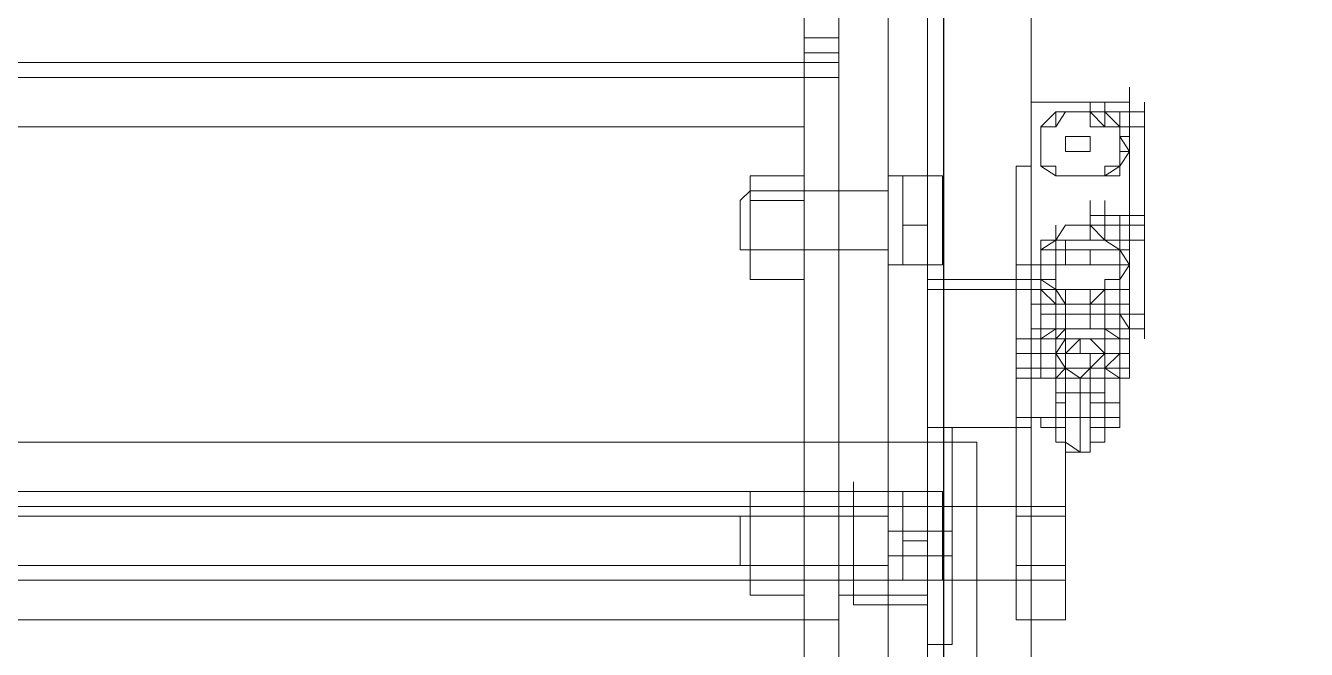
# Model space of a CAD drawing. Header units: millimetres. Extents: x 3220 to 226993, y 817 to 176024.
# Drawn here: x 123854.3 to 124230.3, y 147653.6 to 147836.5 of the extents above; entities that cross this region are included whole.
import ezdxf

# ---------------------------------------------------------------- set-up
doc = ezdxf.new("R2010")
doc.units = ezdxf.units.MM

# ---------------------------------------------------------------- blocks, each defined once
blk = doc.blocks.new('ligne broyage 2')
at = {"color": 7, "linetype": 'Continuous', "lineweight": 5, "true_color": 0x000007}
for points in [[(1655.4, 9445.96), (1655.4, 9730.94)], [(1697.35, 9730.94), (1697.35, 9545.77)], [(1697.35, 9545.77), (1697.35, 9730.94)], [(1711.82, 9730.94), (1711.82, 9545.77)], [(1711.82, 9730.94), (1711.82, 9545.77)], [(1685.78, 9168.22), (1685.78, 9723.7)], [(1721.95, 9664.39), (1721.95, 9712.13)], [(1711.82, 9664.39), (1721.95, 9664.39)], [(1721.95, 9349.04), (1721.95, 9664.39)], [(1711.82, 9660.05), (1721.95, 9660.05)], [(1711.82, 9657.16), (2440.9, 9657.16)], [(2440.9, 9657.16), (1711.82, 9657.16)], [(1626.47, 9645.59), (1626.47, 9649.93), (1626.47, 9649.93)], [(1626.47, 9645.59), (1626.47, 9649.93)], [(1655.4, 9645.59), (1655.4, 9649.93)], [(2440.9, 9652.82), (1711.82, 9652.82)], [(1622.13, 9642.69), (1622.13, 9645.59), (1622.13, 9645.59)], [(1622.13, 9642.69), (1622.13, 9645.59), (1622.13, 9645.59)], [(1622.13, 9645.59), (1622.13, 9642.69), (1626.47, 9642.69)], [(1622.13, 9642.69), (1626.47, 9642.69), (1626.47, 9642.69)], [(1622.13, 9638.36), (1622.13, 9642.69), (1622.13, 9642.69)], [(1622.13, 9638.36), (1622.13, 9642.69), (1622.13, 9642.69)], [(1622.13, 9638.36), (1622.13, 9642.69), (1622.13, 9642.69)], [(1622.13, 9638.36), (1622.13, 9642.69), (1622.13, 9642.69)], [(1622.13, 9638.36), (1622.13, 9642.69), (1622.13, 9642.69)], [(1622.13, 9638.36), (1622.13, 9642.69), (1622.13, 9642.69)], [(1622.13, 9638.36), (1622.13, 9642.69), (1622.13, 9635.46)], [(1622.13, 9638.36), (1622.13, 9642.69), (1622.13, 9642.69)], [(1622.13, 9642.69), (1622.13, 9638.36), (1622.13, 9638.36)], [(1622.13, 9638.36), (1622.13, 9642.69), (1622.13, 9642.69)], [(1622.13, 9609.42), (1622.13, 9642.69)], [(1622.13, 9612.32), (1622.13, 9642.69)], [(1655.4, 9645.59), (1626.47, 9645.59)], [(1626.47, 9645.59), (1626.47, 9642.69), (1626.47, 9642.69)], [(1626.47, 9642.69), (1626.47, 9645.59)], [(1626.47, 9612.32), (1626.47, 9645.59)], [(1626.47, 9612.32), (1626.47, 9645.59)], [(1633.71, 9642.69), (1626.47, 9642.69)], [(1633.71, 9642.69), (1626.47, 9642.69)], [(1638.05, 9642.69), (1626.47, 9642.69)], [(1626.47, 9642.69), (1629.37, 9642.69), (1629.37, 9638.36)], [(1629.37, 9638.36), (1629.37, 9642.69), (1626.47, 9642.69)], [(1626.47, 9609.42), (1626.47, 9642.69)], [(1626.47, 9609.42), (1626.47, 9642.69), (1626.47, 9642.69)], [(1652.51, 9635.46), (1652.51, 9638.36), (1648.17, 9638.36), (1648.17, 9642.69), (1633.71, 9642.69), (1629.37, 9638.36), (1629.37, 9635.46), (1626.47, 9635.46), (1626.47, 9631.12), (1629.37, 9631.12), (1629.37, 9626.78), (1633.71, 9626.78), (1633.71, 9623.89), (1648.17, 9623.89), (1648.17, 9626.78), (1652.51, 9626.78), (1652.51, 9635.46), (1652.51, 9631.12)], [(1652.51, 9635.46), (1652.51, 9638.36), (1648.17, 9638.36), (1645.28, 9642.69), (1633.71, 9642.69), (1633.71, 9638.36), (1629.37, 9638.36), (1629.37, 9635.46), (1626.47, 9631.12), (1629.37, 9626.78), (1633.71, 9623.89), (1648.17, 9623.89), (1652.51, 9626.78), (1652.51, 9631.12)], [(1652.51, 9631.12), (1652.51, 9638.36), (1648.17, 9638.36), (1645.28, 9642.69), (1638.05, 9642.69), (1633.71, 9638.36), (1629.37, 9638.36), (1629.37, 9631.12)], [(1633.71, 9642.69), (1633.71, 9645.59)], [(1633.71, 9638.36), (1633.71, 9642.69)], [(1638.05, 9642.69), (1638.05, 9645.59)], [(1638.05, 9642.69), (1638.05, 9638.36), (1638.05, 9638.36)], [(1638.05, 9642.69), (1638.05, 9638.36)], [(1655.4, 9642.69), (1655.4, 9645.59), (1655.4, 9645.59)], [(1655.4, 9642.69), (1655.4, 9645.59)], [(1655.4, 9635.46), (1655.4, 9642.69), (1655.4, 9642.69)], [(1655.4, 9638.36), (1655.4, 9642.69)], [(1655.4, 9638.36), (1655.4, 9642.69)], [(1655.4, 9642.69), (1655.4, 9616.66)], [(1622.13, 9638.36), (1626.47, 9638.36), (1626.47, 9638.36)], [(1622.13, 9635.46), (1622.13, 9638.36), (1622.13, 9638.36)], [(1622.13, 9638.36), (1626.47, 9638.36)], [(1633.71, 9638.36), (1626.47, 9638.36)], [(1626.47, 9638.36), (1633.71, 9638.36)], [(1626.47, 9638.36), (1638.05, 9638.36)], [(1626.47, 9638.36), (1629.37, 9638.36), (1629.37, 9638.36)], [(1626.47, 9638.36), (1629.37, 9638.36)], [(1626.47, 9635.46), (1626.47, 9631.12)], [(1629.37, 9635.46), (1629.37, 9631.12)], [(1638.05, 9635.46), (1638.05, 9631.12)], [(1638.05, 9631.12), (1638.05, 9635.46)], [(1645.28, 9635.46), (1638.05, 9635.46)], [(1638.05, 9631.12), (1645.28, 9631.12), (1638.05, 9631.12), (1638.05, 9635.46)], [(1638.05, 9631.12), (1645.28, 9631.12), (1645.28, 9635.46)], [(1645.28, 9635.46), (1645.28, 9631.12), (1645.28, 9631.12)], [(1645.28, 9631.12), (1645.28, 9635.46)], [(1645.28, 9631.12), (1645.28, 9635.46)], [(1652.51, 9631.12), (1652.51, 9635.46)], [(1652.51, 9631.12), (1652.51, 9635.46)], [(1655.4, 9635.46), (1655.4, 9638.36)], [(1655.4, 9635.46), (1655.4, 9638.36)], [(1721.95, 9638.36), (2429.32, 9638.36)], [(1629.37, 9631.12), (1629.37, 9623.89), (1648.17, 9623.89), (1652.51, 9626.78), (1652.51, 9631.12)], [(1659.74, 9626.78), (1655.4, 9626.78)], [(1659.74, 9564.58), (1659.74, 9626.78)], [(1681.44, 9623.89), (1685.78, 9623.89)], [(1681.44, 9623.89), (1681.44, 9619.55)], [(1685.78, 9623.89), (1693.02, 9623.89)], [(1685.78, 9623.89), (1685.78, 9609.42)], [(1693.02, 9623.89), (1693.02, 9597.85), (1693.02, 9597.85)], [(1697.35, 9623.89), (1693.02, 9623.89)], [(1737.86, 9619.55), (1721.95, 9619.55), (1721.95, 9623.89)], [(1721.95, 9623.89), (1737.86, 9623.89)], [(1721.95, 9623.89), (1721.95, 9616.66), (1721.95, 9616.66)], [(1737.86, 9616.66), (1737.86, 9623.89), (1737.86, 9619.55)], [(1622.13, 9612.32), (1622.13, 9616.66), (1622.13, 9616.66)], [(1622.13, 9612.32), (1622.13, 9616.66), (1622.13, 9616.66)], [(1622.13, 9612.32), (1622.13, 9616.66), (1622.13, 9616.66)], [(1622.13, 9616.66), (1622.13, 9612.32), (1622.13, 9612.32)], [(1622.13, 9612.32), (1622.13, 9616.66), (1622.13, 9616.66)], [(1633.71, 9612.32), (1633.71, 9616.66)], [(1638.05, 9612.32), (1638.05, 9616.66)], [(1655.4, 9616.66), (1655.4, 9619.55)], [(1655.4, 9616.66), (1655.4, 9619.55)], [(1655.4, 9612.32), (1655.4, 9616.66)], [(1655.4, 9612.32), (1655.4, 9616.66)], [(1655.4, 9616.66), (1655.4, 9605.08), (1655.4, 9605.08)], [(1655.4, 9612.32), (1655.4, 9616.66)], [(1681.44, 9597.85), (1681.44, 9619.55)], [(1737.86, 9619.55), (1697.35, 9619.55)], [(1721.95, 9616.66), (1737.86, 9616.66), (1737.86, 9619.55)], [(1721.95, 9619.55), (1721.95, 9616.66)], [(1721.95, 9602.19), (1721.95, 9616.66), (1721.95, 9616.66)], [(1737.86, 9616.66), (1721.95, 9616.66)], [(1737.86, 9597.85), (1737.86, 9619.55), (1737.86, 9619.55)], [(1737.86, 9602.19), (1737.86, 9619.55), (1740.75, 9616.66)], [(1737.86, 9602.19), (1737.86, 9616.66), (1737.86, 9616.66)], [(1740.75, 9602.19), (1740.75, 9616.66)], [(1622.13, 9612.32), (1626.47, 9612.32), (1626.47, 9612.32)], [(1622.13, 9609.42), (1622.13, 9612.32), (1622.13, 9612.32)], [(1622.13, 9609.42), (1622.13, 9612.32), (1622.13, 9612.32)], [(1622.13, 9612.32), (1622.13, 9609.42), (1622.13, 9609.42)], [(1622.13, 9609.42), (1622.13, 9612.32), (1622.13, 9612.32)], [(1622.13, 9609.42), (1622.13, 9612.32), (1622.13, 9612.32)], [(1622.13, 9609.42), (1622.13, 9612.32), (1622.13, 9612.32)], [(1622.13, 9612.32), (1622.13, 9609.42), (1622.13, 9609.42)], [(1622.13, 9612.32), (1622.13, 9609.42), (1622.13, 9609.42)], [(1622.13, 9609.42), (1622.13, 9612.32), (1622.13, 9612.32)], [(1622.13, 9612.32), (1622.13, 9609.42), (1622.13, 9609.42)], [(1622.13, 9609.42), (1622.13, 9612.32), (1622.13, 9612.32)], [(1622.13, 9609.42), (1622.13, 9612.32), (1622.13, 9612.32)], [(1622.13, 9609.42), (1622.13, 9612.32), (1622.13, 9612.32)], [(1622.13, 9609.42), (1622.13, 9612.32), (1622.13, 9612.32)], [(1622.13, 9576.15), (1622.13, 9612.32), (1622.13, 9612.32)], [(1626.47, 9612.32), (1622.13, 9612.32)], [(1633.71, 9612.32), (1626.47, 9612.32)], [(1633.71, 9612.32), (1626.47, 9612.32)], [(1638.05, 9612.32), (1626.47, 9612.32)], [(1629.37, 9612.32), (1629.37, 9609.42), (1626.47, 9609.42)], [(1626.47, 9612.32), (1629.37, 9612.32), (1629.37, 9612.32)], [(1626.47, 9609.42), (1626.47, 9612.32)], [(1629.37, 9609.42), (1629.37, 9612.32), (1626.47, 9612.32)], [(1626.47, 9609.42), (1626.47, 9612.32)], [(1633.71, 9609.42), (1633.71, 9612.32)], [(1638.05, 9609.42), (1638.05, 9612.32)], [(1638.05, 9609.42), (1638.05, 9612.32)], [(1638.05, 9609.42), (1638.05, 9612.32)], [(1638.05, 9605.08), (1638.05, 9612.32), (1638.05, 9612.32)], [(1655.4, 9605.08), (1655.4, 9612.32)], [(1622.13, 9609.42), (1626.47, 9609.42), (1626.47, 9609.42)], [(1622.13, 9609.42), (1626.47, 9609.42), (1626.47, 9609.42)], [(1622.13, 9605.08), (1622.13, 9609.42), (1622.13, 9609.42)], [(1622.13, 9609.42), (1622.13, 9605.08), (1622.13, 9605.08)], [(1622.13, 9609.42), (1622.13, 9605.08), (1622.13, 9605.08)], [(1622.13, 9605.08), (1622.13, 9609.42), (1622.13, 9609.42)], [(1622.13, 9605.08), (1622.13, 9609.42), (1622.13, 9609.42)], [(1622.13, 9609.42), (1622.13, 9605.08), (1622.13, 9605.08)], [(1622.13, 9605.08), (1622.13, 9609.42)], [(1622.13, 9609.42), (1626.47, 9609.42)], [(1626.47, 9609.42), (1622.13, 9609.42)], [(1633.71, 9609.42), (1626.47, 9609.42)], [(1626.47, 9609.42), (1633.71, 9609.42)], [(1633.71, 9609.42), (1626.47, 9609.42)], [(1633.71, 9609.42), (1626.47, 9609.42)], [(1638.05, 9609.42), (1626.47, 9609.42)], [(1626.47, 9609.42), (1638.05, 9609.42)], [(1626.47, 9605.08), (1626.47, 9609.42)], [(1629.37, 9609.42), (1629.37, 9605.08), (1626.47, 9605.08)], [(1626.47, 9609.42), (1629.37, 9609.42), (1629.37, 9609.42)], [(1626.47, 9590.62), (1626.47, 9609.42), (1626.47, 9609.42)], [(1626.47, 9576.15), (1626.47, 9609.42), (1626.47, 9609.42)], [(1629.37, 9605.08), (1629.37, 9609.42), (1626.47, 9609.42)], [(1626.47, 9609.42), (1629.37, 9609.42)], [(1626.47, 9576.15), (1626.47, 9609.42), (1626.47, 9609.42)], [(1633.71, 9605.08), (1633.71, 9609.42)], [(1638.05, 9605.08), (1638.05, 9609.42)], [(1638.05, 9605.08), (1638.05, 9609.42)], [(1648.17, 9609.42), (1648.17, 9602.19)], [(1648.17, 9609.42), (1648.17, 9602.19), (1648.17, 9602.19)], [(1655.4, 9605.08), (1655.4, 9609.42)], [(1655.4, 9605.08), (1655.4, 9609.42)], [(1655.4, 9605.08), (1655.4, 9609.42)], [(1655.4, 9605.08), (1655.4, 9609.42)], [(1693.02, 9609.42), (1685.78, 9609.42), (1685.78, 9597.85)], [(1622.13, 9605.08), (1626.47, 9605.08), (1626.47, 9605.08)], [(1622.13, 9576.15), (1622.13, 9605.08)], [(1622.13, 9605.08), (1626.47, 9605.08)], [(1633.71, 9605.08), (1626.47, 9605.08)], [(1626.47, 9605.08), (1633.71, 9605.08)], [(1626.47, 9605.08), (1638.05, 9605.08)], [(1626.47, 9597.85), (1626.47, 9605.08)], [(1626.47, 9605.08), (1629.37, 9605.08), (1629.37, 9605.08)], [(1645.28, 9602.19), (1645.28, 9605.08)], [(1655.4, 9602.19), (1655.4, 9605.08)], [(1655.4, 9605.08), (1655.4, 9571.81)], [(1626.47, 9602.19), (1648.17, 9602.19)], [(1626.47, 9602.19), (1648.17, 9602.19), (1648.17, 9602.19)], [(1626.47, 9597.85), (1626.47, 9602.19)], [(1629.37, 9597.85), (1629.37, 9602.19)], [(1645.28, 9602.19), (1638.05, 9602.19)], [(1638.05, 9602.19), (1638.05, 9597.85)], [(1638.05, 9602.19), (1638.05, 9597.85)], [(1638.05, 9597.85), (1638.05, 9602.19)], [(1645.28, 9597.85), (1645.28, 9602.19)], [(1645.28, 9602.19), (1645.28, 9597.85)], [(1645.28, 9597.85), (1645.28, 9602.19)], [(1645.28, 9597.85), (1645.28, 9602.19), (1645.28, 9602.19)], [(1645.28, 9597.85), (1645.28, 9602.19)], [(1648.17, 9602.19), (1648.17, 9586.28), (1648.17, 9586.28)], [(1648.17, 9602.19), (1648.17, 9597.85)], [(1652.51, 9597.85), (1652.51, 9602.19)], [(1652.51, 9597.85), (1652.51, 9602.19)], [(1655.4, 9597.85), (1655.4, 9602.19)], [(1655.4, 9597.85), (1655.4, 9602.19)], [(1655.4, 9597.85), (1655.4, 9602.19)], [(1655.4, 9590.62), (1655.4, 9602.19)], [(1655.4, 9597.85), (1655.4, 9602.19)], [(1655.4, 9597.85), (1655.4, 9602.19)], [(1681.44, 9597.85), (1681.44, 9602.19)], [(1697.35, 9602.19), (1737.86, 9602.19)], [(1721.95, 9602.19), (1737.86, 9602.19)], [(1737.86, 9602.19), (1721.95, 9602.19), (1721.95, 9597.85)], [(1737.86, 9602.19), (1721.95, 9602.19), (1721.95, 9593.51)], [(1737.86, 9602.19), (1737.86, 9593.51), (1737.86, 9593.51)], [(1737.86, 9597.85), (1737.86, 9602.19), (1737.86, 9602.19)], [(1737.86, 9602.19), (1740.75, 9602.19), (1740.75, 9602.19)], [(1626.47, 9597.85), (1648.17, 9597.85)], [(1626.47, 9597.85), (1648.17, 9597.85)], [(1638.05, 9597.85), (1645.28, 9597.85)], [(1648.17, 9597.85), (1648.17, 9586.28), (1648.17, 9586.28)], [(1648.17, 9597.85), (1655.4, 9597.85)], [(1648.17, 9597.85), (1655.4, 9597.85)], [(1655.4, 9597.85), (1648.17, 9597.85)], [(1655.4, 9593.51), (1655.4, 9597.85)], [(1655.4, 9593.51), (1655.4, 9597.85)], [(1655.4, 9593.51), (1655.4, 9597.85)], [(1659.74, 9597.85), (1655.4, 9597.85)], [(1659.74, 9597.85), (1655.4, 9597.85)], [(1659.74, 9597.85), (1655.4, 9597.85)], [(1681.44, 9597.85), (1693.02, 9597.85), (1693.02, 9597.85)], [(1693.02, 9597.85), (1697.35, 9597.85)], [(1721.95, 9597.85), (1721.95, 9593.51)], [(1737.86, 9593.51), (1737.86, 9597.85)], [(1629.37, 9571.81), (1629.37, 9593.51), (1629.37, 9593.51)], [(1629.37, 9593.51), (1629.37, 9586.28)], [(1633.71, 9583.38), (1633.71, 9593.51)], [(1633.71, 9586.28), (1633.71, 9593.51)], [(1648.17, 9593.51), (1648.17, 9583.38)], [(1648.17, 9586.28), (1648.17, 9583.38), (1652.51, 9583.38), (1652.51, 9586.28), (1648.17, 9586.28), (1648.17, 9593.51)], [(1648.17, 9593.51), (1655.4, 9593.51)], [(1652.51, 9593.51), (1652.51, 9571.81), (1652.51, 9571.81)], [(1652.51, 9586.28), (1652.51, 9593.51)], [(1659.74, 9593.51), (1655.4, 9593.51)], [(1659.74, 9593.51), (1655.4, 9593.51)], [(1655.4, 9593.51), (1659.74, 9593.51)], [(1655.4, 9590.62), (1655.4, 9593.51)], [(1685.78, 9593.51), (1659.74, 9593.51)], [(1721.95, 9593.51), (1737.86, 9593.51), (1737.86, 9593.51)], [(1655.4, 9590.62), (1626.47, 9590.62)], [(1626.47, 9590.62), (1629.37, 9590.62), (1629.37, 9590.62)], [(1626.47, 9590.62), (1655.4, 9590.62)], [(1629.37, 9590.62), (1626.47, 9590.62)], [(1629.37, 9564.58), (1626.47, 9564.58), (1626.47, 9590.62)], [(1629.37, 9590.62), (1629.37, 9583.38)], [(1633.71, 9590.62), (1633.71, 9583.38), (1629.37, 9583.38)], [(1629.37, 9586.28), (1629.37, 9590.62)], [(1629.37, 9590.62), (1629.37, 9579.05)], [(1645.28, 9590.62), (1633.71, 9590.62)], [(1633.71, 9590.62), (1648.17, 9590.62)], [(1633.71, 9579.05), (1633.71, 9590.62)], [(1645.28, 9590.62), (1645.28, 9583.38)], [(1648.17, 9586.28), (1648.17, 9590.62)], [(1655.4, 9590.62), (1648.17, 9590.62)], [(1648.17, 9590.62), (1648.17, 9583.38)], [(1648.17, 9586.28), (1648.17, 9590.62), (1648.17, 9590.62)], [(1648.17, 9586.28), (1648.17, 9590.62)], [(1648.17, 9590.62), (1648.17, 9579.05)], [(1652.51, 9586.28), (1652.51, 9590.62)], [(1652.51, 9579.05), (1652.51, 9590.62), (1655.4, 9590.62)], [(1655.4, 9586.28), (1655.4, 9590.62), (1655.4, 9590.62)], [(1655.4, 9590.62), (1655.4, 9571.81), (1655.4, 9571.81)], [(1655.4, 9586.28), (1655.4, 9590.62)], [(1685.78, 9590.62), (1655.4, 9590.62)], [(1655.4, 9564.58), (1655.4, 9590.62), (1655.4, 9590.62)], [(1622.13, 9583.38), (1622.13, 9586.28), (1622.13, 9586.28)], [(1622.13, 9583.38), (1622.13, 9586.28), (1622.13, 9586.28)], [(1622.13, 9583.38), (1622.13, 9586.28), (1622.13, 9586.28)], [(1622.13, 9583.38), (1622.13, 9586.28), (1622.13, 9586.28)], [(1622.13, 9583.38), (1622.13, 9586.28), (1622.13, 9586.28)], [(1622.13, 9583.38), (1622.13, 9586.28), (1622.13, 9586.28)], [(1622.13, 9583.38), (1622.13, 9586.28), (1622.13, 9586.28)], [(1655.4, 9586.28), (1626.47, 9586.28)], [(1626.47, 9586.28), (1655.4, 9586.28)], [(1626.47, 9586.28), (1648.17, 9586.28)], [(1629.37, 9586.28), (1633.71, 9586.28), (1633.71, 9579.05)], [(1629.37, 9579.05), (1629.37, 9586.28), (1629.37, 9586.28)], [(1629.37, 9586.28), (1629.37, 9579.05)], [(1633.71, 9579.05), (1633.71, 9586.28)], [(1638.05, 9583.38), (1638.05, 9586.28)], [(1645.28, 9583.38), (1645.28, 9586.28)], [(1648.17, 9586.28), (1648.17, 9579.05)], [(1648.17, 9579.05), (1648.17, 9586.28), (1648.17, 9586.28)], [(1652.51, 9579.05), (1652.51, 9586.28)], [(1652.51, 9586.28), (1652.51, 9579.05), (1652.51, 9579.05)], [(1622.13, 9583.38), (1626.47, 9583.38), (1626.47, 9583.38)], [(1622.13, 9579.05), (1622.13, 9583.38), (1622.13, 9583.38)], [(1622.13, 9579.05), (1622.13, 9583.38), (1622.13, 9583.38)], [(1622.13, 9579.05), (1622.13, 9583.38), (1622.13, 9583.38)], [(1622.13, 9579.05), (1622.13, 9583.38), (1622.13, 9583.38)], [(1622.13, 9579.05), (1622.13, 9583.38), (1622.13, 9583.38)], [(1622.13, 9579.05), (1622.13, 9583.38), (1622.13, 9583.38)], [(1622.13, 9579.05), (1622.13, 9583.38), (1622.13, 9583.38)], [(1622.13, 9579.05), (1622.13, 9583.38), (1622.13, 9583.38)], [(1622.13, 9579.05), (1622.13, 9583.38), (1622.13, 9583.38)], [(1622.13, 9579.05), (1622.13, 9583.38), (1622.13, 9583.38)], [(1622.13, 9579.05), (1622.13, 9583.38), (1622.13, 9583.38)], [(1622.13, 9579.05), (1622.13, 9583.38), (1622.13, 9583.38)], [(1626.47, 9583.38), (1622.13, 9583.38)], [(1633.71, 9583.38), (1626.47, 9583.38)], [(1633.71, 9583.38), (1626.47, 9583.38)], [(1638.05, 9583.38), (1626.47, 9583.38)], [(1626.47, 9579.05), (1626.47, 9583.38)], [(1629.37, 9583.38), (1629.37, 9579.05), (1626.47, 9579.05)], [(1626.47, 9583.38), (1629.37, 9583.38), (1629.37, 9583.38)], [(1629.37, 9579.05), (1629.37, 9583.38), (1626.47, 9583.38)], [(1629.37, 9571.81), (1629.37, 9583.38), (1629.37, 9583.38)], [(1629.37, 9579.05), (1629.37, 9583.38), (1629.37, 9583.38)], [(1629.37, 9579.05), (1629.37, 9583.38), (1629.37, 9583.38)], [(1629.37, 9579.05), (1629.37, 9583.38), (1629.37, 9583.38)], [(1629.37, 9579.05), (1629.37, 9583.38), (1629.37, 9583.38)], [(1629.37, 9579.05), (1629.37, 9583.38), (1629.37, 9583.38)], [(1633.71, 9583.38), (1629.37, 9583.38)], [(1629.37, 9579.05), (1629.37, 9583.38), (1629.37, 9583.38)], [(1629.37, 9579.05), (1629.37, 9583.38), (1629.37, 9583.38)], [(1629.37, 9579.05), (1629.37, 9583.38), (1629.37, 9583.38)], [(1629.37, 9583.38), (1629.37, 9579.05)], [(1629.37, 9579.05), (1629.37, 9583.38), (1629.37, 9583.38)], [(1629.37, 9583.38), (1629.37, 9571.81)], [(1629.37, 9579.05), (1629.37, 9583.38), (1629.37, 9583.38)], [(1633.71, 9571.81), (1633.71, 9583.38)], [(1633.71, 9576.15), (1633.71, 9583.38), (1633.71, 9583.38)], [(1645.28, 9583.38), (1633.71, 9583.38)], [(1633.71, 9583.38), (1633.71, 9576.15), (1633.71, 9576.15)], [(1633.71, 9571.81), (1633.71, 9583.38)], [(1633.71, 9579.05), (1633.71, 9583.38)], [(1633.71, 9579.05), (1633.71, 9583.38), (1633.71, 9583.38)], [(1648.17, 9583.38), (1633.71, 9583.38)], [(1633.71, 9576.15), (1633.71, 9583.38)], [(1633.71, 9579.05), (1633.71, 9583.38)], [(1633.71, 9583.38), (1633.71, 9579.05), (1633.71, 9579.05)], [(1633.71, 9583.38), (1633.71, 9579.05), (1633.71, 9579.05)], [(1638.05, 9579.05), (1638.05, 9583.38)], [(1638.05, 9579.05), (1638.05, 9583.38)], [(1638.05, 9583.38), (1638.05, 9579.05), (1638.05, 9579.05)], [(1645.28, 9567.47), (1645.28, 9583.38), (1645.28, 9583.38)], [(1648.17, 9583.38), (1645.28, 9583.38), (1645.28, 9571.81)], [(1648.17, 9583.38), (1648.17, 9571.81), (1652.51, 9571.81), (1652.51, 9576.15), (1648.17, 9576.15), (1648.17, 9571.81), (1655.4, 9571.81)], [(1648.17, 9579.05), (1648.17, 9583.38)], [(1648.17, 9583.38), (1648.17, 9571.81)], [(1648.17, 9579.05), (1648.17, 9583.38), (1648.17, 9583.38)], [(1648.17, 9579.05), (1648.17, 9583.38), (1648.17, 9583.38)], [(1648.17, 9579.05), (1648.17, 9583.38), (1648.17, 9583.38)], [(1648.17, 9579.05), (1648.17, 9583.38)], [(1648.17, 9579.05), (1648.17, 9583.38), (1648.17, 9583.38)], [(1652.51, 9583.38), (1648.17, 9583.38)], [(1648.17, 9583.38), (1648.17, 9579.05)], [(1648.17, 9583.38), (1648.17, 9571.81), (1648.17, 9571.81)], [(1652.51, 9571.81), (1652.51, 9583.38)], [(1652.51, 9579.05), (1652.51, 9583.38), (1652.51, 9583.38)], [(1652.51, 9579.05), (1652.51, 9583.38), (1652.51, 9583.38)], [(1652.51, 9579.05), (1652.51, 9583.38), (1652.51, 9583.38)], [(1652.51, 9579.05), (1652.51, 9583.38), (1652.51, 9583.38)], [(1652.51, 9579.05), (1652.51, 9583.38), (1652.51, 9583.38)], [(1652.51, 9579.05), (1652.51, 9583.38), (1652.51, 9583.38)], [(1652.51, 9579.05), (1652.51, 9583.38), (1652.51, 9583.38)], [(1652.51, 9579.05), (1652.51, 9583.38)], [(1652.51, 9579.05), (1652.51, 9583.38), (1652.51, 9583.38)], [(1655.4, 9579.05), (1655.4, 9583.38)], [(1655.4, 9579.05), (1655.4, 9583.38)], [(1622.13, 9579.05), (1626.47, 9579.05), (1626.47, 9579.05)], [(1622.13, 9579.05), (1622.13, 9576.15), (1622.13, 9576.15)], [(1622.13, 9576.15), (1622.13, 9579.05), (1622.13, 9579.05)], [(1622.13, 9576.15), (1622.13, 9579.05)], [(1622.13, 9579.05), (1626.47, 9579.05)], [(1633.71, 9579.05), (1626.47, 9579.05)], [(1626.47, 9579.05), (1633.71, 9579.05)], [(1626.47, 9579.05), (1648.17, 9579.05)], [(1626.47, 9579.05), (1629.37, 9579.05), (1629.37, 9579.05)], [(1626.47, 9579.05), (1648.17, 9579.05)], [(1626.47, 9579.05), (1638.05, 9579.05), (1638.05, 9579.05)], [(1626.47, 9579.05), (1648.17, 9579.05)], [(1626.47, 9579.05), (1629.37, 9579.05), (1629.37, 9579.05)], [(1626.47, 9576.15), (1626.47, 9579.05)], [(1629.37, 9579.05), (1629.37, 9576.15), (1633.71, 9579.05), (1626.47, 9579.05)], [(1626.47, 9579.05), (1629.37, 9579.05), (1629.37, 9579.05)], [(1629.37, 9579.05), (1648.17, 9579.05)], [(1633.71, 9567.47), (1633.71, 9576.15), (1629.37, 9576.15), (1629.37, 9571.81), (1633.71, 9571.81), (1633.71, 9567.47), (1645.28, 9567.47), (1648.17, 9571.81), (1648.17, 9576.15), (1645.28, 9579.05), (1633.71, 9579.05), (1633.71, 9576.15), (1629.37, 9576.15)], [(1633.71, 9579.05), (1629.37, 9579.05)], [(1629.37, 9576.15), (1629.37, 9579.05), (1629.37, 9579.05)], [(1629.37, 9579.05), (1633.71, 9579.05), (1629.37, 9579.05), (1629.37, 9576.15)], [(1629.37, 9579.05), (1629.37, 9576.15), (1629.37, 9576.15)], [(1633.71, 9579.05), (1629.37, 9579.05), (1629.37, 9579.05)], [(1629.37, 9579.05), (1633.71, 9579.05), (1633.71, 9579.05)], [(1633.71, 9579.05), (1629.37, 9579.05), (1629.37, 9579.05)], [(1629.37, 9576.15), (1629.37, 9579.05)], [(1648.17, 9579.05), (1629.37, 9579.05), (1629.37, 9579.05)], [(1629.37, 9576.15), (1629.37, 9579.05)], [(1633.71, 9579.05), (1633.71, 9576.15), (1629.37, 9576.15)], [(1629.37, 9576.15), (1629.37, 9571.81), (1633.71, 9571.81), (1633.71, 9567.47), (1648.17, 9567.47), (1648.17, 9579.05)], [(1629.37, 9579.05), (1629.37, 9571.81)], [(1633.71, 9579.05), (1629.37, 9579.05)], [(1629.37, 9576.15), (1629.37, 9579.05)], [(1633.71, 9579.05), (1629.37, 9579.05)], [(1629.37, 9579.05), (1629.37, 9576.15), (1633.71, 9576.15), (1633.71, 9579.05)], [(1629.37, 9576.15), (1629.37, 9579.05)], [(1629.37, 9579.05), (1633.71, 9579.05), (1633.71, 9579.05)], [(1645.28, 9579.05), (1633.71, 9579.05)], [(1633.71, 9579.05), (1652.51, 9579.05), (1652.51, 9579.05)], [(1633.71, 9579.05), (1652.51, 9579.05), (1652.51, 9579.05)], [(1648.17, 9579.05), (1633.71, 9579.05), (1633.71, 9579.05)], [(1633.71, 9571.81), (1633.71, 9579.05)], [(1648.17, 9579.05), (1645.28, 9579.05)], [(1648.17, 9579.05), (1648.17, 9571.81)], [(1648.17, 9576.15), (1648.17, 9579.05)], [(1648.17, 9579.05), (1648.17, 9576.15)], [(1652.51, 9579.05), (1648.17, 9579.05), (1648.17, 9579.05)], [(1648.17, 9579.05), (1652.51, 9576.15), (1652.51, 9579.05)], [(1648.17, 9579.05), (1648.17, 9571.81)], [(1652.51, 9579.05), (1648.17, 9579.05)], [(1652.51, 9579.05), (1648.17, 9579.05), (1648.17, 9579.05)], [(1648.17, 9579.05), (1652.51, 9579.05), (1652.51, 9579.05)], [(1648.17, 9576.15), (1648.17, 9579.05), (1648.17, 9579.05)], [(1648.17, 9576.15), (1648.17, 9579.05)], [(1652.51, 9576.15), (1652.51, 9579.05)], [(1652.51, 9576.15), (1652.51, 9579.05), (1652.51, 9579.05)], [(1652.51, 9579.05), (1652.51, 9576.15), (1652.51, 9576.15)], [(1652.51, 9579.05), (1652.51, 9576.15), (1652.51, 9576.15)], [(1652.51, 9576.15), (1652.51, 9579.05)], [(1652.51, 9571.81), (1652.51, 9579.05)], [(1652.51, 9576.15), (1652.51, 9579.05)], [(1655.4, 9576.15), (1655.4, 9579.05)], [(1655.4, 9576.15), (1655.4, 9579.05)], [(1655.4, 9571.81), (1655.4, 9579.05), (1655.4, 9579.05)], [(1626.47, 9576.15), (1648.17, 9576.15), (1648.17, 9576.15)], [(1626.47, 9576.15), (1626.47, 9564.58), (1626.47, 9564.58)], [(1626.47, 9571.81), (1626.47, 9576.15)], [(1629.37, 9567.47), (1629.37, 9576.15)], [(1652.51, 9576.15), (1629.37, 9576.15), (1629.37, 9576.15)], [(1629.37, 9576.15), (1633.71, 9576.15)], [(1629.37, 9576.15), (1633.71, 9576.15), (1633.71, 9567.47)], [(1629.37, 9567.47), (1629.37, 9576.15), (1629.37, 9576.15)], [(1652.51, 9576.15), (1629.37, 9576.15), (1629.37, 9576.15)], [(1629.37, 9576.15), (1633.71, 9576.15)], [(1633.71, 9576.15), (1645.28, 9576.15)], [(1633.71, 9576.15), (1648.17, 9576.15)], [(1633.71, 9576.15), (1633.71, 9571.81)], [(1633.71, 9567.47), (1633.71, 9576.15)], [(1633.71, 9571.81), (1633.71, 9576.15), (1633.71, 9576.15)], [(1645.28, 9576.15), (1638.05, 9576.15), (1633.71, 9571.81)], [(1633.71, 9576.15), (1633.71, 9571.81), (1633.71, 9571.81)], [(1648.17, 9571.81), (1645.28, 9576.15), (1633.71, 9576.15)], [(1633.71, 9571.81), (1633.71, 9576.15), (1633.71, 9576.15)], [(1640.94, 9576.15), (1645.28, 9571.81), (1648.17, 9571.81), (1648.17, 9567.47)], [(1648.17, 9571.81), (1645.28, 9571.81), (1640.94, 9576.15)], [(1645.28, 9576.15), (1648.17, 9576.15)], [(1645.28, 9571.81), (1645.28, 9576.15)], [(1645.28, 9576.15), (1648.17, 9576.15)], [(1648.17, 9571.81), (1645.28, 9571.81), (1645.28, 9576.15)], [(1648.17, 9576.15), (1648.17, 9564.58), (1648.17, 9564.58)], [(1648.17, 9571.81), (1648.17, 9576.15)], [(1648.17, 9576.15), (1648.17, 9567.47)], [(1648.17, 9576.15), (1655.4, 9576.15)], [(1655.4, 9576.15), (1648.17, 9576.15)], [(1648.17, 9567.47), (1648.17, 9576.15), (1648.17, 9571.81)], [(1648.17, 9571.81), (1648.17, 9576.15), (1648.17, 9576.15)], [(1648.17, 9571.81), (1648.17, 9576.15), (1648.17, 9576.15)], [(1648.17, 9576.15), (1652.51, 9576.15)], [(1648.17, 9567.47), (1648.17, 9576.15), (1648.17, 9576.15)], [(1652.51, 9576.15), (1652.51, 9567.47), (1652.51, 9567.47)], [(1655.4, 9571.81), (1655.4, 9576.15)], [(1655.4, 9571.81), (1655.4, 9576.15), (1655.4, 9576.15)], [(1655.4, 9571.81), (1655.4, 9576.15)], [(1655.4, 9571.81), (1655.4, 9576.15)], [(1655.4, 9571.81), (1655.4, 9576.15)], [(1659.74, 9576.15), (1655.4, 9576.15)], [(1659.74, 9576.15), (1655.4, 9576.15)], [(1655.4, 9571.81), (1626.47, 9571.81)], [(1626.47, 9571.81), (1648.17, 9571.81)], [(1626.47, 9571.81), (1648.17, 9571.81)], [(1626.47, 9567.47), (1626.47, 9571.81)], [(1629.37, 9571.81), (1633.71, 9571.81)], [(1629.37, 9571.81), (1633.71, 9567.47), (1633.71, 9567.47)], [(1629.37, 9567.47), (1629.37, 9571.81)], [(1629.37, 9567.47), (1629.37, 9571.81), (1629.37, 9571.81)], [(1629.37, 9567.47), (1629.37, 9571.81), (1629.37, 9571.81)], [(1629.37, 9567.47), (1629.37, 9571.81)], [(1629.37, 9567.47), (1629.37, 9571.81)], [(1629.37, 9567.47), (1629.37, 9571.81), (1629.37, 9571.81)], [(1629.37, 9567.47), (1629.37, 9571.81), (1629.37, 9571.81)], [(1629.37, 9571.81), (1633.71, 9571.81)], [(1629.37, 9567.47), (1629.37, 9571.81), (1629.37, 9571.81)], [(1629.37, 9571.81), (1629.37, 9567.47)], [(1629.37, 9571.81), (1629.37, 9567.47)], [(1633.71, 9567.47), (1633.71, 9571.81)], [(1633.71, 9567.47), (1633.71, 9571.81)], [(1633.71, 9571.81), (1633.71, 9567.47), (1638.05, 9567.47)], [(1633.71, 9567.47), (1633.71, 9571.81)], [(1648.17, 9571.81), (1645.28, 9567.47), (1638.05, 9567.47), (1633.71, 9571.81)], [(1633.71, 9567.47), (1633.71, 9571.81), (1633.71, 9571.81)], [(1633.71, 9571.81), (1633.71, 9564.58), (1633.71, 9567.47)], [(1638.05, 9571.81), (1638.05, 9564.58)], [(1638.05, 9571.81), (1638.05, 9564.58)], [(1645.28, 9571.81), (1648.17, 9571.81)], [(1645.28, 9564.58), (1645.28, 9571.81)], [(1645.28, 9567.47), (1648.17, 9567.47), (1648.17, 9571.81)], [(1645.28, 9564.58), (1645.28, 9571.81)], [(1648.17, 9571.81), (1648.17, 9564.58)], [(1648.17, 9571.81), (1648.17, 9567.47)], [(1648.17, 9571.81), (1655.4, 9571.81)], [(1648.17, 9571.81), (1655.4, 9571.81)], [(1648.17, 9571.81), (1652.51, 9571.81)], [(1648.17, 9571.81), (1648.17, 9567.47)], [(1648.17, 9571.81), (1648.17, 9567.47), (1648.17, 9567.47)], [(1648.17, 9571.81), (1648.17, 9564.58), (1648.17, 9564.58)], [(1648.17, 9567.47), (1648.17, 9571.81), (1648.17, 9571.81)], [(1648.17, 9567.47), (1648.17, 9571.81)], [(1648.17, 9567.47), (1648.17, 9571.81), (1648.17, 9571.81)], [(1652.51, 9567.47), (1652.51, 9571.81)], [(1652.51, 9567.47), (1652.51, 9571.81)], [(1652.51, 9567.47), (1652.51, 9571.81), (1652.51, 9571.81)], [(1652.51, 9567.47), (1652.51, 9571.81), (1652.51, 9571.81)], [(1652.51, 9567.47), (1652.51, 9571.81), (1652.51, 9571.81)], [(1652.51, 9567.47), (1652.51, 9571.81)], [(1652.51, 9567.47), (1652.51, 9571.81), (1652.51, 9571.81)], [(1652.51, 9567.47), (1652.51, 9571.81), (1652.51, 9571.81)], [(1652.51, 9567.47), (1652.51, 9571.81), (1652.51, 9571.81)], [(1655.4, 9567.47), (1655.4, 9571.81)], [(1655.4, 9567.47), (1655.4, 9571.81)], [(1655.4, 9571.81), (1655.4, 9564.58)], [(1655.4, 9564.58), (1655.4, 9571.81), (1655.4, 9571.81)], [(1655.4, 9567.47), (1655.4, 9571.81)], [(1659.74, 9571.81), (1655.4, 9571.81)], [(1659.74, 9571.81), (1655.4, 9571.81)], [(1655.4, 9567.47), (1655.4, 9571.81)], [(1633.71, 9567.47), (1626.47, 9567.47), (1626.47, 9567.47)], [(1633.71, 9564.58), (1633.71, 9567.47), (1626.47, 9567.47)], [(1626.47, 9567.47), (1626.47, 9564.58), (1629.37, 9564.58)], [(1626.47, 9564.58), (1626.47, 9567.47)], [(1626.47, 9564.58), (1626.47, 9567.47)], [(1629.37, 9564.58), (1629.37, 9567.47), (1648.17, 9567.47)], [(1629.37, 9564.58), (1629.37, 9567.47)], [(1633.71, 9567.47), (1629.37, 9567.47), (1629.37, 9567.47)], [(1629.37, 9564.58), (1629.37, 9567.47)], [(1629.37, 9564.58), (1633.71, 9567.47), (1633.71, 9567.47)], [(1629.37, 9564.58), (1629.37, 9567.47)], [(1629.37, 9564.58), (1629.37, 9567.47)], [(1629.37, 9564.58), (1629.37, 9567.47), (1629.37, 9567.47)], [(1629.37, 9564.58), (1629.37, 9567.47)], [(1633.71, 9567.47), (1629.37, 9567.47), (1629.37, 9567.47)], [(1629.37, 9564.58), (1629.37, 9567.47), (1629.37, 9567.47)], [(1629.37, 9564.58), (1629.37, 9567.47), (1629.37, 9567.47)], [(1629.37, 9567.47), (1629.37, 9564.58), (1629.37, 9564.58)], [(1633.71, 9567.47), (1629.37, 9564.58)], [(1629.37, 9564.58), (1629.37, 9567.47)], [(1633.71, 9564.58), (1633.71, 9567.47), (1633.71, 9567.47)], [(1633.71, 9567.47), (1633.71, 9564.58)], [(1645.28, 9564.58), (1645.28, 9567.47), (1638.05, 9567.47), (1638.05, 9564.58)], [(1638.05, 9567.47), (1640.94, 9564.58), (1645.28, 9567.47)], [(1638.05, 9564.58), (1638.05, 9567.47), (1638.05, 9567.47)], [(1648.17, 9564.58), (1645.28, 9567.47)], [(1648.17, 9567.47), (1655.4, 9567.47)], [(1648.17, 9567.47), (1655.4, 9567.47)], [(1648.17, 9567.47), (1648.17, 9564.58)], [(1648.17, 9564.58), (1648.17, 9567.47), (1648.17, 9567.47)], [(1648.17, 9564.58), (1648.17, 9567.47)], [(1648.17, 9567.47), (1648.17, 9564.58)], [(1648.17, 9564.58), (1648.17, 9567.47), (1648.17, 9567.47)], [(1648.17, 9564.58), (1648.17, 9567.47), (1648.17, 9567.47)], [(1648.17, 9567.47), (1648.17, 9564.58), (1648.17, 9564.58)], [(1652.51, 9567.47), (1648.17, 9567.47)], [(1648.17, 9567.47), (1648.17, 9564.58), (1648.17, 9564.58)], [(1652.51, 9564.58), (1652.51, 9567.47), (1655.4, 9567.47), (1648.17, 9567.47), (1648.17, 9564.58)], [(1655.4, 9567.47), (1648.17, 9567.47), (1648.17, 9567.47)], [(1652.51, 9564.58), (1652.51, 9567.47), (1652.51, 9567.47)], [(1652.51, 9564.58), (1652.51, 9567.47)], [(1652.51, 9564.58), (1652.51, 9567.47), (1652.51, 9567.47)], [(1652.51, 9564.58), (1652.51, 9567.47), (1652.51, 9567.47)], [(1652.51, 9564.58), (1652.51, 9567.47), (1652.51, 9567.47)], [(1652.51, 9567.47), (1652.51, 9564.58), (1652.51, 9564.58)], [(1652.51, 9564.58), (1652.51, 9567.47)], [(1652.51, 9564.58), (1652.51, 9567.47)], [(1652.51, 9564.58), (1652.51, 9567.47)], [(1655.4, 9567.47), (1659.74, 9567.47)], [(1659.74, 9567.47), (1655.4, 9567.47)], [(1655.4, 9564.58), (1655.4, 9567.47)], [(1655.4, 9564.58), (1655.4, 9567.47)], [(1655.4, 9564.58), (1655.4, 9567.47)], [(1626.47, 9564.58), (1633.71, 9564.58), (1633.71, 9564.58)], [(1626.47, 9564.58), (1648.17, 9564.58)], [(1629.37, 9564.58), (1633.71, 9564.58), (1633.71, 9564.58)], [(1629.37, 9564.58), (1633.71, 9564.58), (1633.71, 9564.58)], [(1629.37, 9564.58), (1638.05, 9564.58)], [(1629.37, 9564.58), (1633.71, 9564.58), (1633.71, 9564.58)], [(1629.37, 9553.01), (1629.37, 9564.58)], [(1629.37, 9564.58), (1645.28, 9564.58), (1645.28, 9564.58)], [(1633.71, 9545.77), (1633.71, 9564.58), (1633.71, 9564.58)], [(1645.28, 9564.58), (1638.05, 9564.58)], [(1655.4, 9564.58), (1638.05, 9564.58), (1638.05, 9564.58)], [(1638.05, 9564.58), (1638.05, 9560.24)], [(1638.05, 9564.58), (1645.28, 9564.58), (1645.28, 9564.58)], [(1638.05, 9560.24), (1638.05, 9564.58)], [(1638.05, 9560.24), (1638.05, 9564.58)], [(1640.94, 9564.58), (1638.05, 9564.58)], [(1638.05, 9564.58), (1638.05, 9542.88), (1638.05, 9542.88)], [(1638.05, 9545.77), (1638.05, 9564.58), (1638.05, 9564.58)], [(1645.28, 9564.58), (1640.94, 9564.58)], [(1640.94, 9542.88), (1640.94, 9564.58), (1640.94, 9564.58)], [(1645.28, 9564.58), (1645.28, 9560.24)], [(1645.28, 9560.24), (1645.28, 9564.58), (1645.28, 9564.58)], [(1645.28, 9560.24), (1645.28, 9564.58)], [(1645.28, 9564.58), (1648.17, 9564.58)], [(1645.28, 9564.58), (1645.28, 9545.77), (1645.28, 9545.77)], [(1648.17, 9564.58), (1655.4, 9564.58)], [(1652.51, 9564.58), (1648.17, 9564.58), (1648.17, 9564.58)], [(1648.17, 9564.58), (1652.51, 9564.58), (1652.51, 9564.58)], [(1648.17, 9564.58), (1652.51, 9564.58), (1652.51, 9564.58)], [(1648.17, 9553.01), (1648.17, 9564.58)], [(1648.17, 9564.58), (1648.17, 9560.24), (1648.17, 9560.24)], [(1648.17, 9564.58), (1659.74, 9564.58), (1659.74, 9564.58)], [(1648.17, 9564.58), (1652.51, 9564.58)], [(1652.51, 9564.58), (1648.17, 9564.58)], [(1659.74, 9564.58), (1659.74, 9550.11)], [(1648.17, 9560.24), (1633.71, 9560.24)], [(1633.71, 9560.24), (1645.28, 9560.24), (1645.28, 9560.24)], [(1645.28, 9560.24), (1638.05, 9560.24)], [(1638.05, 9542.88), (1638.05, 9560.24), (1638.05, 9560.24)], [(1638.05, 9545.77), (1638.05, 9560.24), (1638.05, 9560.24)], [(1638.05, 9560.24), (1638.05, 9542.88), (1638.05, 9542.88)], [(1638.05, 9560.24), (1645.28, 9560.24), (1645.28, 9560.24)], [(1638.05, 9560.24), (1645.28, 9560.24)], [(1638.05, 9557.35), (1638.05, 9560.24)], [(1638.05, 9560.24), (1638.05, 9553.01)], [(1645.28, 9553.01), (1645.28, 9560.24)], [(1645.28, 9542.88), (1645.28, 9560.24), (1645.28, 9560.24)], [(1645.28, 9560.24), (1648.17, 9560.24), (1648.17, 9560.24)], [(1645.28, 9560.24), (1645.28, 9542.88), (1645.28, 9542.88)], [(1645.28, 9550.11), (1645.28, 9560.24), (1645.28, 9560.24)], [(1645.28, 9557.35), (1645.28, 9560.24)], [(1648.17, 9545.77), (1648.17, 9560.24), (1648.17, 9560.24)], [(1648.17, 9557.35), (1648.17, 9560.24)], [(1629.37, 9557.35), (1638.05, 9557.35), (1638.05, 9557.35)], [(1638.05, 9557.35), (1629.37, 9557.35)], [(1629.37, 9553.01), (1629.37, 9557.35), (1629.37, 9550.11)], [(1633.71, 9553.01), (1633.71, 9557.35)], [(1638.05, 9553.01), (1638.05, 9557.35)], [(1638.05, 9550.11), (1638.05, 9557.35)], [(1645.28, 9553.01), (1645.28, 9557.35)], [(1648.17, 9557.35), (1645.28, 9557.35)], [(1645.28, 9557.35), (1648.17, 9557.35), (1648.17, 9557.35)], [(1645.28, 9550.11), (1645.28, 9557.35)], [(1648.17, 9553.01), (1648.17, 9557.35), (1648.17, 9550.11)], [(1629.37, 9553.01), (1629.37, 9550.11)], [(1629.37, 9553.01), (1629.37, 9550.11)], [(1638.05, 9550.11), (1638.05, 9553.01), (1629.37, 9553.01), (1638.05, 9553.01)], [(1633.71, 9550.11), (1633.71, 9553.01)], [(1638.05, 9553.01), (1633.71, 9553.01)], [(1633.71, 9553.01), (1638.05, 9553.01), (1638.05, 9553.01)], [(1638.05, 9553.01), (1633.71, 9553.01)], [(1638.05, 9545.77), (1638.05, 9553.01), (1638.05, 9553.01)], [(1638.05, 9553.01), (1645.28, 9553.01), (1645.28, 9553.01)], [(1638.05, 9550.11), (1638.05, 9553.01)], [(1645.28, 9553.01), (1645.28, 9524.08), (1645.28, 9524.08)], [(1645.28, 9553.01), (1648.17, 9553.01), (1648.17, 9553.01)], [(1648.17, 9553.01), (1645.28, 9553.01)], [(1648.17, 9553.01), (1645.28, 9553.01)], [(1645.28, 9553.01), (1648.17, 9553.01)], [(1645.28, 9553.01), (1648.17, 9553.01)], [(1652.51, 9553.01), (1648.17, 9553.01)], [(1648.17, 9550.11), (1648.17, 9553.01)], [(1648.17, 9553.01), (1648.17, 9550.11)], [(1648.17, 9550.11), (1648.17, 9553.01)], [(1652.51, 9553.01), (1652.51, 9550.11)], [(1659.74, 9524.08), (1659.74, 9553.01), (1659.74, 9553.01)], [(1638.05, 9550.11), (1629.37, 9550.11), (1629.37, 9550.11)], [(1629.37, 9550.11), (1638.05, 9550.11)], [(1629.37, 9550.11), (1638.05, 9550.11)], [(1633.71, 9550.11), (1638.05, 9550.11)], [(1638.05, 9550.11), (1633.71, 9550.11), (1633.71, 9550.11)], [(1652.51, 9550.11), (1645.28, 9550.11), (1645.28, 9550.11)], [(1645.28, 9550.11), (1648.17, 9550.11)], [(1645.28, 9545.77), (1645.28, 9550.11), (1645.28, 9550.11)], [(1645.28, 9550.11), (1648.17, 9550.11)], [(1648.17, 9550.11), (1645.28, 9550.11), (1645.28, 9550.11)], [(1645.28, 9550.11), (1648.17, 9550.11)], [(1659.74, 9550.11), (1685.78, 9550.11), (1655.4, 9550.11)], [(1678.55, 9545.77), (1678.55, 9550.11)], [(1638.05, 9545.77), (1633.71, 9545.77), (1633.71, 9545.77)], [(1638.05, 9545.77), (1633.71, 9545.77)], [(1638.05, 9542.88), (1638.05, 9545.77)], [(1638.05, 9545.77), (1638.05, 9542.88)], [(1640.94, 9542.88), (1645.28, 9545.77)], [(1645.28, 9545.77), (1648.17, 9545.77)], [(1645.28, 9542.88), (1645.28, 9545.77), (1645.28, 9545.77)], [(1648.17, 9545.77), (1645.28, 9545.77)], [(2481.4, 9545.77), (1671.32, 9545.77)], [(1671.32, 9545.77), (1671.32, 9445.96)], [(1678.55, 9545.77), (1685.78, 9545.77), (1685.78, 9545.77)], [(1685.78, 9486.46), (1685.78, 9545.77), (1685.78, 9545.77)], [(1697.35, 9545.77), (1697.35, 8427.57)], [(1697.35, 8427.57), (1697.35, 9545.77)], [(1711.82, 9545.77), (1711.82, 9531.31)], [(1711.82, 9545.77), (1711.82, 8427.57)], [(1645.28, 9542.88), (1638.05, 9542.88), (1638.05, 9542.88)], [(1638.05, 9542.88), (1640.94, 9542.88)], [(1707.48, 9531.31), (1707.48, 9534.2)], [(1678.55, 9526.97), (1678.55, 9531.31)], [(1681.44, 9531.31), (1685.78, 9531.31)], [(1681.44, 9531.31), (1681.44, 9526.97)], [(1707.48, 9531.31), (1685.78, 9531.31)], [(1685.78, 9531.31), (1693.02, 9531.31)], [(1685.78, 9531.31), (1685.78, 9516.84)], [(1697.35, 9531.31), (1685.78, 9531.31)], [(1693.02, 9531.31), (1693.02, 9505.27), (1693.02, 9505.27)], [(1711.82, 9531.31), (1697.35, 9531.31)], [(1707.48, 9526.97), (1707.48, 9531.31)], [(1711.82, 9531.31), (2440.9, 9531.31)], [(1721.95, 9531.31), (1737.86, 9531.31)], [(1721.95, 9531.31), (1721.95, 9524.08), (1721.95, 9524.08)], [(1721.95, 9531.31), (1721.95, 9526.97)], [(1737.86, 9524.08), (1737.86, 9531.31), (1737.86, 9526.97)], [(1711.82, 9526.97), (1645.28, 9526.97)], [(1681.44, 9526.97), (1681.44, 9505.27)], [(1697.35, 9526.97), (1693.02, 9526.97)], [(2440.9, 9526.97), (1711.82, 9526.97)], [(1721.95, 9526.97), (1721.95, 9524.08)], [(1737.86, 9524.08), (1737.86, 9526.97)], [(1737.86, 9505.27), (1737.86, 9526.97)], [(1645.28, 9493.7), (1645.28, 9524.08)], [(1645.28, 9524.08), (1659.74, 9524.08), (1659.74, 9524.08)], [(1659.74, 9493.7), (1659.74, 9524.08)], [(1685.78, 9519.74), (1685.78, 9524.08)], [(1737.86, 9524.08), (1697.35, 9524.08)], [(1711.82, 9524.08), (2440.9, 9524.08)], [(1711.82, 9524.08), (2440.9, 9524.08)], [(1711.82, 9524.08), (2440.9, 9524.08)], [(1721.95, 9524.08), (1737.86, 9524.08)], [(1721.95, 9524.08), (1737.86, 9524.08)], [(1721.95, 9509.61), (1721.95, 9524.08), (1721.95, 9524.08)], [(1737.86, 9524.08), (1721.95, 9524.08)], [(1740.75, 9509.61), (1740.75, 9524.08), (1737.86, 9524.08)], [(1685.78, 9519.74), (1678.55, 9519.74)], [(1685.78, 9512.5), (1685.78, 9519.74), (1697.35, 9519.74)], [(1693.02, 9516.84), (1685.78, 9516.84), (1685.78, 9505.27)], [(1678.55, 9512.5), (1685.78, 9512.5)], [(1685.78, 9512.5), (1697.35, 9512.5)], [(1645.28, 9509.61), (1659.74, 9509.61)], [(1645.28, 9509.61), (1659.74, 9509.61)], [(1678.55, 9505.27), (1678.55, 9509.61)], [(1681.44, 9505.27), (1681.44, 9509.61)], [(1697.35, 9509.61), (1737.86, 9509.61)], [(1707.48, 9505.27), (1707.48, 9509.61)], [(2440.9, 9509.61), (1711.82, 9509.61)], [(1711.82, 9509.61), (2440.9, 9509.61)], [(1721.95, 9509.61), (1737.86, 9509.61)], [(1737.86, 9509.61), (1721.95, 9509.61), (1721.95, 9500.93)], [(1737.86, 9509.61), (1721.95, 9509.61), (1721.95, 9505.27)], [(1737.86, 9500.93), (1737.86, 9509.61), (1737.86, 9505.27)], [(1737.86, 9509.61), (1740.75, 9509.61)], [(1645.28, 9505.27), (2495.87, 9505.27)], [(1681.44, 9505.27), (1693.02, 9505.27), (1693.02, 9505.27)], [(1693.02, 9505.27), (1697.35, 9505.27)], [(1711.82, 9505.27), (2440.9, 9505.27)], [(1721.95, 9505.27), (1721.95, 9500.93)], [(1737.86, 9500.93), (1737.86, 9505.27)], [(1685.78, 9500.93), (1697.35, 9500.93)], [(1697.35, 9500.93), (1711.82, 9500.93)], [(1707.48, 9498.04), (1707.48, 9500.93), (1707.48, 9500.93)], [(1721.95, 9500.93), (1737.86, 9500.93)], [(1685.78, 9498.04), (1707.48, 9498.04)], [(1659.74, 9493.7), (1645.28, 9493.7), (1645.28, 9493.7)], [(2429.32, 9493.7), (1721.95, 9493.7)], [(1678.55, 9486.46), (1678.55, 9490.8)], [(1678.55, 9486.46), (1685.78, 9486.46), (1685.78, 9486.46)]]:
    blk.add_lwpolyline(points, dxfattribs=at)
for points in [[(1622.13, 9642.69), (1622.13, 9638.36)], [(1652.51, 9635.46), (1652.51, 9638.36), (1648.17, 9638.36), (1648.17, 9642.69), (1633.71, 9642.69), (1629.37, 9638.36), (1629.37, 9626.78), (1633.71, 9626.78), (1633.71, 9623.89), (1648.17, 9623.89), (1648.17, 9626.78), (1652.51, 9626.78)], [(1629.37, 9635.46), (1629.37, 9626.78), (1633.71, 9626.78), (1633.71, 9623.89), (1648.17, 9623.89), (1648.17, 9626.78), (1652.51, 9626.78), (1652.51, 9638.36), (1648.17, 9642.69), (1633.71, 9642.69), (1633.71, 9638.36), (1629.37, 9638.36)], [(1629.37, 9635.46), (1629.37, 9626.78), (1633.71, 9623.89), (1648.17, 9623.89), (1648.17, 9626.78), (1652.51, 9626.78), (1652.51, 9638.36), (1648.17, 9638.36), (1648.17, 9642.69), (1633.71, 9642.69), (1629.37, 9638.36)], [(1633.71, 9642.69), (1633.71, 9638.36)], [(1622.13, 9609.42), (1622.13, 9612.32)], [(1622.13, 9612.32), (1622.13, 9609.42)], [(1633.71, 9612.32), (1633.71, 9609.42)], [(1622.13, 9605.08), (1622.13, 9609.42)], [(1622.13, 9605.08), (1622.13, 9609.42)], [(1626.47, 9597.85), (1629.37, 9597.85), (1629.37, 9590.62), (1638.05, 9590.62), (1638.05, 9586.28), (1645.28, 9586.28), (1645.28, 9590.62), (1648.17, 9590.62), (1652.51, 9593.51), (1652.51, 9605.08), (1648.17, 9605.08), (1645.28, 9609.42), (1638.05, 9609.42), (1633.71, 9605.08), (1629.37, 9605.08), (1629.37, 9602.19)], [(1652.51, 9597.85), (1652.51, 9605.08), (1648.17, 9605.08), (1645.28, 9609.42), (1638.05, 9609.42), (1633.71, 9605.08), (1629.37, 9605.08), (1629.37, 9590.62), (1638.05, 9590.62), (1638.05, 9586.28), (1645.28, 9586.28), (1645.28, 9590.62), (1648.17, 9590.62), (1652.51, 9593.51)], [(1633.71, 9609.42), (1633.71, 9605.08)], [(1652.51, 9597.85), (1652.51, 9602.19), (1648.17, 9605.08), (1633.71, 9605.08), (1629.37, 9602.19), (1626.47, 9597.85), (1629.37, 9593.51), (1629.37, 9590.62), (1633.71, 9590.62), (1633.71, 9586.28), (1645.28, 9586.28), (1648.17, 9590.62), (1652.51, 9590.62)], [(1629.37, 9597.85), (1629.37, 9590.62), (1633.71, 9590.62), (1638.05, 9586.28), (1648.17, 9586.28), (1648.17, 9590.62), (1652.51, 9590.62), (1652.51, 9602.19), (1648.17, 9605.08), (1633.71, 9605.08), (1629.37, 9602.19)], [(1652.51, 9597.85), (1652.51, 9602.19), (1648.17, 9605.08), (1633.71, 9605.08), (1629.37, 9602.19), (1629.37, 9590.62), (1633.71, 9590.62), (1633.71, 9586.28), (1645.28, 9586.28), (1648.17, 9590.62), (1652.51, 9590.62)], [(1629.37, 9597.85), (1629.37, 9590.62), (1633.71, 9590.62), (1633.71, 9586.28), (1648.17, 9586.28), (1648.17, 9590.62), (1652.51, 9593.51), (1652.51, 9602.19), (1648.17, 9602.19), (1648.17, 9605.08), (1629.37, 9605.08)], [(1645.28, 9597.85), (1638.05, 9597.85)], [(1629.37, 9593.51), (1633.71, 9593.51)], [(1629.37, 9593.51), (1633.71, 9593.51)], [(1648.17, 9593.51), (1652.51, 9593.51)], [(1648.17, 9593.51), (1655.4, 9593.51)], [(1648.17, 9593.51), (1652.51, 9593.51)], [(1629.37, 9586.28), (1629.37, 9590.62), (1629.37, 9586.28), (1633.71, 9586.28)], [(1633.71, 9586.28), (1629.37, 9586.28), (1629.37, 9590.62), (1629.37, 9586.28)], [(1652.51, 9586.28), (1652.51, 9590.62), (1648.17, 9586.28), (1652.51, 9586.28), (1652.51, 9590.62), (1648.17, 9586.28)], [(1633.71, 9583.38), (1633.71, 9586.28), (1629.37, 9586.28), (1629.37, 9583.38)], [(1633.71, 9583.38), (1633.71, 9586.28), (1629.37, 9586.28), (1629.37, 9583.38)], [(1633.71, 9583.38), (1633.71, 9586.28), (1629.37, 9586.28), (1629.37, 9583.38)], [(1633.71, 9583.38), (1633.71, 9586.28), (1629.37, 9586.28), (1629.37, 9583.38)], [(1652.51, 9583.38), (1652.51, 9586.28), (1648.17, 9586.28), (1648.17, 9583.38)], [(1652.51, 9583.38), (1652.51, 9586.28), (1648.17, 9586.28), (1648.17, 9583.38)], [(1652.51, 9583.38), (1652.51, 9586.28), (1648.17, 9586.28), (1648.17, 9583.38)], [(1622.13, 9579.05), (1622.13, 9583.38)], [(1633.71, 9579.05), (1633.71, 9583.38), (1629.37, 9583.38), (1626.47, 9579.05)], [(1629.37, 9583.38), (1633.71, 9583.38)], [(1629.37, 9583.38), (1633.71, 9583.38)], [(1648.17, 9583.38), (1652.51, 9583.38)], [(1655.4, 9579.05), (1652.51, 9579.05), (1652.51, 9583.38), (1648.17, 9583.38), (1648.17, 9579.05)], [(1648.17, 9583.38), (1652.51, 9583.38)], [(1633.71, 9579.05), (1626.47, 9579.05), (1629.37, 9579.05), (1629.37, 9576.15), (1633.71, 9576.15)], [(1629.37, 9579.05), (1633.71, 9579.05)], [(1629.37, 9579.05), (1633.71, 9579.05)], [(1648.17, 9579.05), (1652.51, 9579.05)], [(1648.17, 9579.05), (1652.51, 9579.05)], [(1648.17, 9579.05), (1652.51, 9579.05)], [(1652.51, 9579.05), (1648.17, 9579.05)], [(1652.51, 9579.05), (1655.4, 9579.05), (1648.17, 9579.05), (1648.17, 9576.15), (1652.51, 9576.15)], [(1652.51, 9579.05), (1655.4, 9579.05), (1648.17, 9579.05), (1648.17, 9576.15), (1652.51, 9576.15)], [(1629.37, 9576.15), (1633.71, 9576.15)], [(1633.71, 9576.15), (1629.37, 9576.15)], [(1629.37, 9571.81), (1633.71, 9571.81), (1629.37, 9571.81), (1629.37, 9576.15)], [(1629.37, 9571.81), (1633.71, 9571.81), (1629.37, 9571.81), (1629.37, 9576.15)], [(1648.17, 9571.81), (1645.28, 9571.81), (1645.28, 9576.15), (1638.05, 9576.15), (1633.71, 9571.81), (1633.71, 9567.47), (1648.17, 9567.47)], [(1633.71, 9571.81), (1633.71, 9567.47), (1648.17, 9567.47), (1648.17, 9571.81), (1645.28, 9576.15), (1633.71, 9576.15)], [(1638.05, 9571.81), (1638.05, 9567.47), (1645.28, 9567.47), (1645.28, 9571.81), (1640.94, 9571.81), (1640.94, 9576.15), (1640.94, 9571.81)], [(1652.51, 9571.81), (1652.51, 9576.15), (1648.17, 9576.15), (1648.17, 9571.81)], [(1652.51, 9576.15), (1648.17, 9576.15), (1652.51, 9576.15), (1648.17, 9576.15)], [(1629.37, 9571.81), (1633.71, 9571.81)], [(1629.37, 9571.81), (1633.71, 9571.81)], [(1645.28, 9571.81), (1638.05, 9571.81), (1638.05, 9567.47), (1645.28, 9567.47)], [(1648.17, 9571.81), (1652.51, 9571.81)], [(1648.17, 9571.81), (1652.51, 9571.81)], [(1633.71, 9567.47), (1626.47, 9567.47), (1629.37, 9567.47), (1629.37, 9564.58), (1633.71, 9564.58)], [(1629.37, 9567.47), (1633.71, 9567.47), (1629.37, 9567.47), (1629.37, 9564.58)], [(1629.37, 9567.47), (1633.71, 9567.47)], [(1629.37, 9567.47), (1633.71, 9567.47)], [(1629.37, 9567.47), (1629.37, 9564.58)], [(1638.05, 9564.58), (1645.28, 9564.58), (1645.28, 9567.47), (1638.05, 9567.47)], [(1648.17, 9567.47), (1652.51, 9567.47)], [(1648.17, 9567.47), (1652.51, 9567.47)], [(1648.17, 9567.47), (1652.51, 9567.47)], [(1648.17, 9567.47), (1652.51, 9567.47)], [(1655.4, 9567.47), (1648.17, 9567.47), (1648.17, 9564.58), (1652.51, 9564.58), (1652.51, 9567.47)], [(1652.51, 9567.47), (1652.51, 9564.58)], [(1633.71, 9553.01), (1633.71, 9550.11)], [(1659.74, 9553.01), (1645.28, 9553.01)], [(1645.28, 9545.77), (1645.28, 9553.01)], [(1678.55, 9486.46), (1678.55, 9545.77)], [(1707.48, 9498.04), (1707.48, 9531.31)], [(1737.86, 9509.61), (1737.86, 9524.08)], [(1721.95, 9493.7), (1711.82, 9493.7)]]:
    blk.add_lwpolyline(points, close=True, dxfattribs=at)

msp = doc.modelspace()

# ---------------------------------------------------------------- linework, layer by layer
at = {"color": 30}
msp.add_lwpolyline([(125168.69, 142453.31), (125168.69, 142556.15, 0.093489), (125160.1, 142601.68), (124149.64, 145184.85, -0.093489), (124123.87, 145321.46), (124123.87, 154096.43)], format="xyb", dxfattribs=at)

# ---------------------------------------------------------------- block references
at = {"xscale": -1}
msp.add_blockref('ligne broyage 2', (125804.85, 138168.54), dxfattribs=at)

doc.saveas('drawing.dxf')
